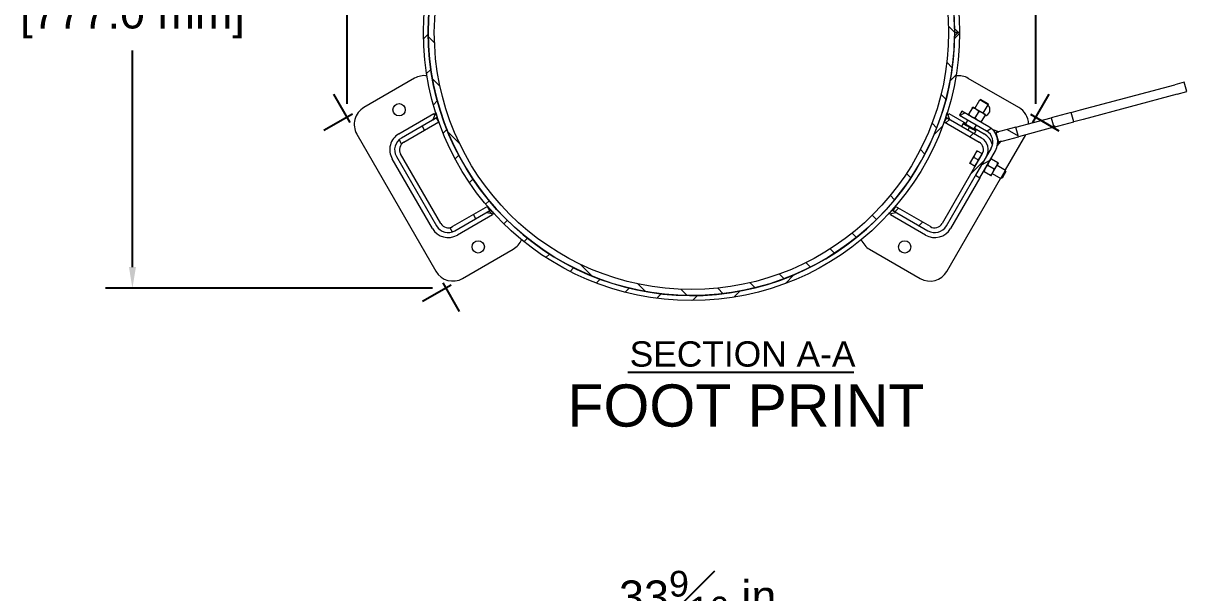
# Model space of a CAD drawing. Header units: inches. Extents: x 14 to 368, y 5 to 236.
# Drawn here: x 156.2 to 215.9, y 134.8 to 164 of the extents above; entities that cross this region are included whole.
import ezdxf

# ---------------------------------------------------------------- set-up
doc = ezdxf.new("R2010")
doc.units = ezdxf.units.IN
doc.header["$LTSCALE"] = 11
doc.header["$MEASUREMENT"] = 0
for name, color, linetype, lineweight in [('Dimension (ANSI)', 7, 'Continuous', 25), ('Hatch', 7, 'Continuous', 18), ('Symbol', 7, 'Continuous', 25), ('Visible', 7, 'Continuous', 18)]:
    doc.layers.add(name, color=color, linetype=linetype, lineweight=lineweight)
doc.styles.add('MEMCOR Medium', font='arial.ttf')
doc.styles.add('Standard Large', font='arial.ttf')
doc.styles.add('Text Style347', font='arial.ttf')
doc.dimstyles.new('Default (ANSI)', dxfattribs={"dimscale": 11, "dimtxt": 0.15, "dimasz": 0.098425, "dimexe": 0.125, "dimexo": 0.0625, "dimgap": 0.031496, "dimtad": 0, "dimtih": 1, "dimtoh": 1, "dimdec": 4, "dimrnd": 1e-08, "dimzin": 3, "dimdsep": 46, "dimlunit": 5, "dimtxsty": 'MEMCOR Medium', "dimcen": 0.09, "dimdle": 0.393701, "dimclrd": 256, "dimclre": 256, "dimclrt": 256, "dimadec": 0, "dimazin": 1, "dimtfac": 0.8, "dimtofl": 0, "dimtmove": 0, "dimatfit": 3, "dimfxl": 1, "dimfrac": 1, "dimtolj": 1, "dimtzin": 4, "dimlwd": -1, "dimlwe": -1, "dimarcsym": 0})

# ---------------------------------------------------------------- blocks, each defined once
blk = doc.blocks.new('*D27')
at = {"layer": 'Defpoints', "color": 0, "transparency": 16777216}
for p in [(207.295, 132.845), (173.742, 113.941), (207.295, 113.941)]:
    blk.add_point(p, dxfattribs=at)
at = {"layer": 'Dimension (ANSI)', "transparency": 16777216}
for p, q in [((173.742, 114.628), (173.742, 134.22)), ((207.295, 114.628), (207.295, 134.22)), ((174.825, 132.845), (184.561, 132.845)), ((206.213, 132.845), (196.477, 132.845))]:
    blk.add_line(p, q, dxfattribs=at)
for points in [[(174.825, 133.026), (174.825, 132.665), (173.742, 132.845)], [(206.213, 133.026), (206.213, 132.665), (207.295, 132.845)]]:
    blk.add_solid(points, dxfattribs=at)
at = {"layer": 'Dimension (ANSI)', "transparency": 16777216, "char_height": 1.65, "attachment_point": 5, "style": 'MEMCOR Medium'}
for s, insert in [('\\A1; 33{\\H0.8x;\\S9#16;} in', (190.519, 134.554)), ('\\A1;[852.2 mm]', (190.519, 131.442))]:
    blk.add_mtext(s, dxfattribs=dict(at, insert=insert))
blk = doc.blocks.new('*D29')
at = {"layer": 'Defpoints', "color": 0, "transparency": 16777216}
for p in [(208.181, 189.453), (172.854, 159.138), (208.181, 159.134)]:
    blk.add_point(p, dxfattribs=at)
at = {"layer": 'Dimension (ANSI)', "transparency": 16777216}
for p, q in [((172.854, 159.825), (172.854, 190.828)), ((208.181, 159.821), (208.181, 190.828)), ((173.937, 189.453), (184.559, 189.453)), ((207.098, 189.453), (196.476, 189.453))]:
    blk.add_line(p, q, dxfattribs=at)
for points in [[(173.937, 189.633), (173.937, 189.272), (172.854, 189.453)], [(207.098, 189.633), (207.098, 189.272), (208.181, 189.453)]]:
    blk.add_solid(points, dxfattribs=at)
at = {"layer": 'Dimension (ANSI)', "transparency": 16777216, "char_height": 1.65, "attachment_point": 5, "style": 'MEMCOR Medium'}
for s, insert in [('\\A1; 35{\\H0.8x;\\S5#16;} in', (190.518, 191.15)), ('\\A1;[897.3 mm]', (190.518, 188.049))]:
    blk.add_mtext(s, dxfattribs=dict(at, insert=insert))
blk = doc.blocks.new('*D30')
at = {"layer": 'Defpoints', "color": 0, "transparency": 16777216}
for p in [(161.842, 180.966), (186.461, 180.966), (177.914, 150.374)]:
    blk.add_point(p, dxfattribs=at)
at = {"layer": 'Dimension (ANSI)', "transparency": 16777216}
for p, q in [((185.774, 180.966), (160.467, 180.966)), ((161.842, 179.883), (161.842, 168.782)), ((161.842, 151.456), (161.842, 162.557)), ((177.227, 150.374), (160.467, 150.374))]:
    blk.add_line(p, q, dxfattribs=at)
for points in [[(161.662, 179.883), (162.022, 179.883), (161.842, 180.966)], [(161.662, 151.456), (162.022, 151.456), (161.842, 150.374)]]:
    blk.add_solid(points, dxfattribs=at)
at = {"layer": 'Dimension (ANSI)', "transparency": 16777216, "char_height": 1.65, "attachment_point": 5, "style": 'MEMCOR Medium'}
for s, insert in [('\\A1; 30{\\H0.8x;\\S9#16;} in', (161.842, 167.379)), ('\\A1;[777.0 mm]', (161.842, 164.266))]:
    blk.add_mtext(s, dxfattribs=dict(at, insert=insert))

msp = doc.modelspace()

# ---------------------------------------------------------------- hatches: boundary and pattern name
at = {"layer": 'Hatch'}
h = msp.add_hatch(dxfattribs=at)
h.set_pattern_fill('ANSI31', color=256, scale=11, style=0)
edge = h.paths.add_edge_path()
edge.add_spline(control_points=[(204.017785, 163.679153), (204.049942, 163.648167), (204.081936, 163.617013), (204.145709, 163.554262), (204.177486, 163.522664), (204.209098, 163.490902)], knot_values=[-0.681750611, -0.681750611, -0.681750611, -0.681750611, -0.341469459, -0.341469459, 0, 0, 0, 0], degree=3, periodic=0)
edge.add_line((204.209098, 163.490902), (204.269098, 163.490902))
edge.add_ellipse((190.518842, 163.490901), major_axis=(-0.000001, 13.750255), ratio=1, start_angle=270, end_angle=347.42151644)
edge.add_ellipse((190.518842, 163.490901), major_axis=(-13.42023, 2.994485), ratio=1, start_angle=270, end_angle=271.04173647)
edge.add_ellipse((190.518842, 163.490901), major_axis=(-13.472454, 2.75), ratio=1, start_angle=270, end_angle=293.07348418)
edge.add_ellipse((190.518842, 163.490901), major_axis=(-13.472454, -2.75), ratio=1, start_angle=270, end_angle=271.04173647)
edge.add_ellipse((190.518842, 163.490901), major_axis=(-13.42023, -2.994485), ratio=1, start_angle=270, end_angle=364.84304288)
edge.add_ellipse((190.518842, 163.490901), major_axis=(4.116815, -13.119502), ratio=1, start_angle=270, end_angle=271.04173647)
edge.add_ellipse((190.518842, 163.490901), major_axis=(4.354657, -13.042487), ratio=1, start_angle=270, end_angle=293.07348418)
edge.add_ellipse((190.518842, 163.490901), major_axis=(9.117797, -10.292487), ratio=1, start_angle=270, end_angle=271.04173647)
edge.add_ellipse((190.518842, 163.490901), major_axis=(9.303415, -10.125018), ratio=1, start_angle=270, end_angle=364.84304288)
edge.add_ellipse((190.518842, 163.490901), major_axis=(9.303415, 10.125018), ratio=1, start_angle=270, end_angle=271.04173647)
edge.add_ellipse((190.518842, 163.490901), major_axis=(9.117797, 10.292487), ratio=1, start_angle=270, end_angle=293.07348418)
edge.add_ellipse((190.518842, 163.490901), major_axis=(4.354657, 13.042487), ratio=1, start_angle=270, end_angle=271.04173647)
edge.add_ellipse((190.518842, 163.490901), major_axis=(4.116815, 13.119502), ratio=1, start_angle=270, end_angle=287.42151644)
edge.add_line((204.269098, 163.4909), (204.209098, 163.4909))
edge.add_spline(control_points=[(204.209098, 163.4909), (204.177486, 163.459137), (204.145709, 163.42754), (204.081936, 163.364789), (204.049942, 163.333634), (204.017785, 163.302649)], knot_values=[-0.68175049, -0.68175049, -0.68175049, -0.68175049, -0.340281092, -0.340281092, 0, 0, 0, 0], degree=3, periodic=0)
edge.add_ellipse((190.518842, 163.490901), major_axis=(-0.188252, -13.498942), ratio=1, start_angle=91.59795412, end_angle=450, ccw=False)
h = msp.add_hatch(dxfattribs=at)
h.set_pattern_fill('ANSI31', color=256, scale=11, angle=90.0002, style=0)
edge = h.paths.add_edge_path()
edge.add_ellipse((190.518842, 163.490901), major_axis=(0, 13.5), ratio=1, start_angle=0, end_angle=360)
edge = h.paths.add_edge_path(flags=0)
edge.add_ellipse((190.518842, 163.490901), major_axis=(0, 13.19), ratio=1, start_angle=0, end_angle=360)
h = msp.add_hatch(dxfattribs=at)
h.set_pattern_fill('ANSI31', color=256, scale=11, angle=90.0002, style=0)
edge = h.paths.add_edge_path()
edge.add_line((193.513327, 176.911131), (193.268842, 177.213355))
edge.add_line((193.268842, 177.213355), (193.268842, 177.011977))
edge.add_line((193.268842, 177.011977), (193.268842, 176.963355))
edge.add_ellipse((190.518842, 163.490901), major_axis=(13.472454, -2.75), ratio=1, start_angle=88.95826353, end_angle=90, ccw=False)
edge = h.paths.add_edge_path()
edge.add_line((180.226355, 154.373104), (180.184247, 154.348793))
edge.add_line((180.184247, 154.348793), (180.009849, 154.248104))
edge.add_line((180.009849, 154.248104), (180.393825, 154.187486))
edge.add_ellipse((190.518842, 163.490901), major_axis=(-9.303415, 10.125018), ratio=1, start_angle=88.95826353, end_angle=90, ccw=False)
edge = h.paths.add_edge_path()
edge.add_line((177.39934, 159.374085), (177.259849, 159.011244))
edge.add_line((177.259849, 159.011244), (177.434247, 159.111932))
edge.add_line((177.434247, 159.111932), (177.476355, 159.136244))
edge.add_ellipse((190.518842, 163.490901), major_axis=(-4.354657, 13.042487), ratio=1, start_angle=88.95826353, end_angle=90, ccw=False)
edge = h.paths.add_edge_path()
edge.add_line((203.56133, 159.136244), (203.603438, 159.111932))
edge.add_line((203.603438, 159.111932), (203.777836, 159.011244))
edge.add_line((203.777836, 159.011244), (203.638345, 159.374085))
edge.add_ellipse((190.518842, 163.490901), major_axis=(-4.116815, -13.119502), ratio=1, start_angle=88.95826353, end_angle=90, ccw=False)
edge = h.paths.add_edge_path()
edge.add_line((200.64386, 154.187486), (201.027836, 154.248104))
edge.add_line((201.027836, 154.248104), (200.853438, 154.348793))
edge.add_line((200.853438, 154.348793), (200.81133, 154.373104))
edge.add_ellipse((190.518842, 163.490901), major_axis=(-9.117797, -10.292487), ratio=1, start_angle=88.95826353, end_angle=90, ccw=False)
edge = h.paths.add_edge_path()
edge.add_line((187.768842, 176.963355), (187.768842, 177.011977))
edge.add_line((187.768842, 177.011977), (187.768842, 177.213355))
edge.add_line((187.768842, 177.213355), (187.524358, 176.911131))
edge.add_ellipse((190.518842, 163.490901), major_axis=(13.42023, 2.994485), ratio=1, start_angle=88.95826353, end_angle=90, ccw=False)
h = msp.add_hatch(dxfattribs=at)
h.set_pattern_fill('ANSI31', color=256, scale=11, angle=-15, style=0)
edge = h.paths.add_edge_path()
edge.add_line((205.894918, 157.548768), (205.653918, 157.131344))
edge.add_line((205.653918, 157.131344), (205.094918, 156.163127))
edge.add_line((205.094918, 156.163127), (205.311425, 156.038127))
edge.add_line((205.311425, 156.038127), (206.111425, 157.423768))
edge.add_ellipse((205.332002, 157.873768), major_axis=(0.45, 0.779423), ratio=1, start_angle=270, end_angle=286.91406619)
edge.add_ellipse((205.332002, 157.873768), major_axis=(0.203771, 0.876628), ratio=1, start_angle=270, end_angle=281.95831359)
edge.add_ellipse((205.332002, 157.873768), major_axis=(0.017711, 0.899826), ratio=1, start_angle=270, end_angle=302.25524043)
edge.add_ellipse((205.332002, 157.873768), major_axis=(-0.465251, 0.770416), ratio=1, start_angle=270, end_angle=281.95831359)
edge.add_ellipse((205.332002, 157.873768), major_axis=(-0.614785, 0.657297), ratio=1, start_angle=270, end_angle=286.91406619)
edge.add_line((205.782002, 158.653191), (204.396361, 159.453191))
edge.add_line((204.396361, 159.453191), (204.271361, 159.236685))
edge.add_line((204.271361, 159.236685), (205.657002, 158.436685))
edge.add_ellipse((205.332002, 157.873768), major_axis=(0.562917, -0.325), ratio=1, start_angle=0, end_angle=90, ccw=False)
h = msp.add_hatch(dxfattribs=at)
h.set_pattern_fill('ANSI31', color=256, scale=11, angle=105.0002, style=0)
h.paths.add_polyline_path([(207.287609, 158.138952), (207.158199, 158.621915), (206.283529, 158.387548), (206.13663, 158.348187), (206.26604, 157.865224), (206.412939, 157.904585)])
h.paths.add_polyline_path([(208.978765, 159.109734), (209.108174, 158.626771), (210.129743, 158.9005), (210.000334, 159.383463)])
h = msp.add_hatch(dxfattribs=at)
h.set_pattern_fill('ANSI31', color=256, scale=11, angle=75.0002, style=0)
edge = h.paths.add_edge_path()
edge.add_line((177.559247, 158.895426), (177.434247, 159.111932))
edge.add_line((177.434247, 159.111932), (177.259849, 159.011244))
edge.add_line((177.259849, 159.011244), (175.636324, 158.073901))
edge.add_ellipse((175.981324, 157.476344), major_axis=(-0.597558, -0.345), ratio=1, start_angle=270, end_angle=360)
edge.add_line((175.383767, 157.131344), (177.443767, 153.563319))
edge.add_ellipse((178.041324, 153.908319), major_axis=(0.345, -0.597558), ratio=1, start_angle=270, end_angle=360)
edge.add_line((178.386324, 153.310762), (180.009849, 154.248104))
edge.add_line((180.009849, 154.248104), (180.184247, 154.348793))
edge.add_line((180.184247, 154.348793), (180.059247, 154.565299))
edge.add_line((180.059247, 154.565299), (178.261324, 153.527268))
edge.add_ellipse((178.041324, 153.908319), major_axis=(-0.381051, -0.22), ratio=1, start_angle=0, end_angle=90, ccw=False)
edge.add_line((177.660273, 153.688319), (175.600273, 157.256344))
edge.add_ellipse((175.981324, 157.476344), major_axis=(-0.22, 0.381051), ratio=1, start_angle=0, end_angle=90, ccw=False)
edge.add_line((175.761324, 157.857395), (177.559247, 158.895426))
h = msp.add_hatch(dxfattribs=at)
h.set_pattern_fill('ANSI31', color=256, scale=11, style=0)
edge = h.paths.add_edge_path()
edge.add_line((200.978438, 154.565299), (200.853438, 154.348793))
edge.add_line((200.853438, 154.348793), (201.027836, 154.248104))
edge.add_line((201.027836, 154.248104), (202.651361, 153.310762))
edge.add_ellipse((202.996361, 153.908319), major_axis=(-0.345, -0.597558), ratio=1, start_angle=0, end_angle=90)
edge.add_line((203.593918, 153.563319), (205.094918, 156.163127))
edge.add_line((205.094918, 156.163127), (205.653918, 157.131344))
edge.add_ellipse((205.056361, 157.476344), major_axis=(0.345, 0.597558), ratio=1, start_angle=270, end_angle=360)
edge.add_line((205.401361, 158.073901), (203.777836, 159.011244))
edge.add_line((203.777836, 159.011244), (203.603438, 159.111932))
edge.add_line((203.603438, 159.111932), (203.478438, 158.895426))
edge.add_line((203.478438, 158.895426), (205.276361, 157.857395))
edge.add_ellipse((205.056361, 157.476344), major_axis=(0.22, 0.381051), ratio=1, start_angle=270, end_angle=360, ccw=False)
edge.add_line((205.437412, 157.256344), (203.377412, 153.688319))
edge.add_ellipse((202.996361, 153.908319), major_axis=(0.381051, -0.22), ratio=1, start_angle=270, end_angle=360, ccw=False)
edge.add_line((202.776361, 153.527268), (200.978438, 154.565299))
h = msp.add_hatch(dxfattribs=at)
h.set_pattern_fill('ANSI31', color=256, scale=11, angle=15, style=0)
edge = h.paths.add_edge_path()
edge.add_ellipse((205.332002, 157.873768), major_axis=(0.614785, -0.657297), ratio=1, start_angle=78.04168641, end_angle=90)
edge.add_line((205.989299, 158.488553), (206.283529, 158.387548))
edge.add_line((206.283529, 158.387548), (206.13663, 158.348187))
edge.add_line((206.13663, 158.348187), (206.102418, 158.33902))
edge = h.paths.add_edge_path()
edge.add_line((206.412939, 157.904585), (206.26604, 157.865224))
edge.add_line((206.26604, 157.865224), (206.231828, 157.856057))
edge.add_ellipse((205.332002, 157.873768), major_axis=(-0.017711, -0.899826), ratio=1, start_angle=78.04168641, end_angle=90, ccw=False)
edge.add_line((206.20863, 157.669997), (206.412939, 157.904585))

# ---------------------------------------------------------------- linework, layer by layer
at = {"layer": 'Dimension (ANSI)'}
for p, q in [((173.010361, 158.867202), (172.166611, 160.32862)), ((208.024823, 158.862872), (208.868573, 160.32429)), ((173.124744, 159.294085), (171.663327, 158.450335)), ((207.910441, 159.289755), (209.371858, 158.446005)), ((178.184744, 150.529908), (176.723327, 149.686158)), ((177.757861, 150.644291), (178.601611, 149.182873))]:
    msp.add_line(p, q, dxfattribs=at)
at = {"layer": 'Symbol', "lineweight": 25}
msp.add_line((187.262679, 146.059098), (198.856629, 146.059098), dxfattribs=at)
at = {"layer": 'Visible'}
for p, q in [((204.018842, 163.490902), (204.209098, 163.490902)), ((204.209098, 163.4909), (204.018842, 163.4909)), ((204.209098, 163.490902), (204.269098, 163.490902)), ((204.269098, 163.4909), (204.209098, 163.4909)), ((176.318213, 161.137835), (173.720137, 159.637835)), ((207.315048, 159.633505), (204.716972, 161.133505)), ((210.483297, 159.512872), (215.312926, 160.806968)), ((215.795889, 160.936377), (215.312926, 160.806968)), ((215.925298, 160.453414), (215.795889, 160.936377)), ((205.053374, 159.59117), (205.305777, 160.028345)), ((205.370237, 160.045624), (205.305777, 160.028345)), ((205.73879, 159.778345), (205.305777, 160.028345)), ((205.370237, 160.045624), (205.721523, 159.842809)), ((215.442335, 160.324005), (210.612706, 159.029909)), ((215.442335, 160.324005), (215.925298, 160.453414)), ((177.39934, 159.374085), (177.259849, 159.011244)), ((203.777836, 159.011244), (203.638345, 159.374085)), ((204.396361, 159.453191), (204.271361, 159.236685)), ((205.782002, 158.653191), (204.396361, 159.453191)), ((204.928374, 159.624664), (204.737868, 159.294697)), ((205.1075, 159.55992), (204.945121, 159.65367)), ((205.253133, 159.437164), (205.062627, 159.107197)), ((205.43226, 159.37242), (205.1075, 159.55992)), ((205.59464, 159.27867), (205.43226, 159.37242)), ((205.486387, 159.34117), (205.73879, 159.778345)), ((205.721523, 159.842809), (205.73879, 159.778345)), ((210.000334, 159.383463), (208.978765, 159.109734)), ((210.000334, 159.383463), (210.483297, 159.512872)), ((210.129743, 158.9005), (210.000334, 159.383463)), ((175.511324, 158.290408), (177.309247, 159.328439)), ((177.434247, 159.111932), (175.636324, 158.073901)), ((175.761324, 157.857395), (177.559247, 158.895426)), ((177.259849, 159.011244), (177.476355, 159.136244)), ((177.352794, 159.253012), (177.309247, 159.328439)), ((177.559247, 158.895426), (177.434247, 159.111932)), ((203.603438, 159.111932), (203.478438, 158.895426)), ((203.478438, 158.895426), (205.276361, 157.857395)), ((203.56133, 159.136244), (203.777836, 159.011244)), ((205.401361, 158.073901), (203.603438, 159.111932)), ((203.684891, 159.253012), (203.728438, 159.328439)), ((203.728438, 159.328439), (204.608374, 158.820408)), ((204.271361, 159.236685), (205.657002, 158.436685)), ((204.458619, 158.811024), (204.375121, 158.666401)), ((204.458619, 158.811024), (204.471121, 158.832678)), ((204.458619, 158.811024), (204.620998, 158.717274)), ((205.12064, 158.457678), (204.471121, 158.832678)), ((204.579374, 158.770178), (204.704374, 158.986685)), ((205.577893, 159.249664), (205.387387, 158.919697)), ((207.158199, 158.621915), (208.978765, 159.109734)), ((208.978765, 159.109734), (209.108174, 158.626771)), ((209.108174, 158.626771), (210.129743, 158.9005)), ((210.612706, 159.029909), (210.129743, 158.9005)), ((173.354111, 158.27181), (177.414111, 151.239683)), ((204.620998, 158.717274), (204.783378, 158.623524)), ((204.783378, 158.623524), (204.69988, 158.478901)), ((204.783378, 158.623524), (204.945758, 158.529774)), ((204.945758, 158.529774), (205.108138, 158.436024)), ((205.012387, 158.520178), (205.137387, 158.736685)), ((205.108138, 158.436024), (205.02464, 158.291401)), ((205.041387, 158.570408), (205.526361, 158.290408)), ((205.108138, 158.436024), (205.12064, 158.457678)), ((206.283529, 158.387548), (205.989299, 158.488553)), ((206.102418, 158.33902), (206.283529, 158.387548)), ((207.158199, 158.621915), (206.13663, 158.348187)), ((206.13663, 158.348187), (206.26604, 157.865224)), ((206.623323, 156.435403), (207.665297, 158.240154)), ((207.287609, 158.138952), (207.158199, 158.621915)), ((209.108174, 158.626771), (207.287609, 158.138952)), ((206.20863, 157.669997), (206.412939, 157.904585)), ((206.412939, 157.904585), (206.231828, 157.856057)), ((206.26604, 157.865224), (207.287609, 158.138952)), ((177.22726, 153.438319), (175.16726, 157.006344)), ((175.383767, 157.131344), (177.443767, 153.563319)), ((177.660273, 153.688319), (175.600273, 157.256344)), ((205.437412, 157.256344), (203.377412, 153.688319)), ((203.593918, 153.563319), (205.653918, 157.131344)), ((205.067432, 157.261528), (204.879932, 156.936769)), ((205.231758, 156.950148), (205.002689, 157.082402)), ((205.161182, 157.423908), (205.067432, 157.261528)), ((205.894918, 157.548768), (205.094918, 156.163127)), ((205.419258, 157.274908), (205.190189, 157.407161)), ((205.325508, 157.112528), (205.231758, 156.950148)), ((205.311425, 156.038127), (206.111425, 157.423768)), ((205.419258, 157.274908), (205.325508, 157.112528)), ((205.419258, 157.274908), (205.440864, 157.262434)), ((206.232898, 156.805153), (205.902931, 156.995659)), ((204.879932, 156.936769), (204.786182, 156.774389)), ((205.044258, 156.625389), (204.815189, 156.757642)), ((205.138008, 156.787769), (205.044258, 156.625389)), ((205.044258, 156.625389), (205.065912, 156.612887)), ((205.231758, 156.950148), (205.138008, 156.787769)), ((206.045398, 156.480393), (205.715431, 156.6709)), ((205.980654, 156.301267), (206.168154, 156.626026)), ((206.168154, 156.626026), (206.261904, 156.788406)), ((206.199404, 156.680153), (206.636579, 156.42775)), ((206.386579, 155.994737), (206.636579, 156.42775)), ((206.653858, 156.363289), (206.636579, 156.42775)), ((203.621073, 151.235353), (206.373323, 156.00239)), ((205.311425, 156.038127), (203.810425, 153.438319)), ((205.094918, 156.163127), (205.311425, 156.038127)), ((205.857898, 156.155634), (205.527931, 156.34614)), ((205.886904, 156.138887), (205.980654, 156.301267)), ((205.949404, 156.24714), (206.386579, 155.994737)), ((206.451043, 156.012004), (206.386579, 155.994737)), ((206.653858, 156.363289), (206.451043, 156.012004)), ((180.059247, 154.565299), (178.261324, 153.527268)), ((178.386324, 153.310762), (180.184247, 154.348793)), ((180.309247, 154.132286), (178.511324, 153.094255)), ((180.226355, 154.373104), (180.009849, 154.248104)), ((180.009849, 154.248104), (180.393825, 154.187486)), ((180.184247, 154.348793), (180.059247, 154.565299)), ((180.265699, 154.207713), (180.309247, 154.132286)), ((200.64386, 154.187486), (201.027836, 154.248104)), ((200.771986, 154.207713), (200.728438, 154.132286)), ((202.526361, 153.094255), (200.728438, 154.132286)), ((201.027836, 154.248104), (200.81133, 154.373104)), ((200.978438, 154.565299), (200.853438, 154.348793)), ((200.853438, 154.348793), (202.651361, 153.310762)), ((202.776361, 153.527268), (200.978438, 154.565299)), ((178.780137, 150.873658), (181.378213, 152.373658)), ((199.656972, 152.369328), (202.255048, 150.869328))]:
    msp.add_line(p, q, dxfattribs=at)
for centre, radius in [((190.518842, 163.490901), 13.750255), ((190.518842, 163.490901), 13.5), ((190.518842, 163.490901), 13.19), ((175.519175, 159.52181), 0.315), ((179.579175, 152.489683), 0.315), ((201.45601, 152.485353), 0.315)]:
    msp.add_circle(centre, radius, dxfattribs=at)
for centre, radius, start, end in [((190.518842, 163.490901), 13.500255, 0.79897706, 359.20102294), ((176.818213, 160.27181), 1, 82.41162492, 120), ((204.216972, 160.26748), 1, 60, 97.48272005), ((174.220137, 158.77181), 1, 120, 210), ((190.518842, 163.490901), 13.750255, 197.42152144, 198.46325791), ((190.518842, 163.490901), 13.750255, 341.53674209, 342.57847856), ((205.51601, 159.51748), 0.315, 276.52960723, 48.55584671), ((206.815048, 158.76748), 1, 1.73716719, 60), ((175.981324, 157.476344), 0.94, 120, 210), ((205.056361, 157.476344), 0.94, 15.10715614, 60), ((205.332002, 157.873768), 0.65, 330, 60), ((205.332002, 157.873768), 0.9, 330, 60), ((205.332002, 157.873768), 0.9, 31.12762021, 43.08593381), ((175.981324, 157.476344), 0.69, 120, 210), ((175.981324, 157.476344), 0.44, 120, 210), ((205.056361, 157.476344), 0.44, 330, 60), ((205.056361, 157.476344), 0.69, 330, 60), ((205.332002, 157.873768), 0.9, 346.91406619, 358.87237979), ((190.518842, 163.490901), 13.750255, 221.53674209, 222.57847856), ((190.518842, 163.490901), 13.750255, 317.42152144, 318.46325791), ((178.041324, 153.908319), 0.94, 210, 300), ((178.041324, 153.908319), 0.69, 210, 300), ((178.041324, 153.908319), 0.44, 210, 300), ((202.996361, 153.908319), 0.94, 240, 330), ((202.996361, 153.908319), 0.69, 240, 330), ((202.996361, 153.908319), 0.44, 240, 330), ((180.878213, 153.239683), 1, 300, 337.48272005), ((200.156972, 153.235353), 1, 202.41162492, 240), ((178.280137, 151.739683), 1, 210, 300), ((202.755048, 151.735353), 1, 240, 330)]:
    msp.add_arc(centre, radius, start, end, dxfattribs=at)
for points, knots in [([(204.017785, 163.679153), (204.049942, 163.648167), (204.081936, 163.617013), (204.145709, 163.554262), (204.177486, 163.522664), (204.209098, 163.490902)], [-0.681750611, -0.681750611, -0.681750611, -0.681750611, -0.3414694589, -0.3414694589, 0, 0, 0, 0]), ([(204.209098, 163.4909), (204.177486, 163.459137), (204.145709, 163.42754), (204.081936, 163.364789), (204.049942, 163.333634), (204.017785, 163.302649)], [-0.6817504899, -0.6817504899, -0.6817504899, -0.6817504899, -0.3402810917, -0.3402810917, 0, 0, 0, 0])]:
    msp.add_open_spline(points, degree=3, knots=knots, dxfattribs=at)
for points in [[(204.928374, 159.624664), (204.945121, 159.65367), (204.945121, 159.65367)], [(205.1075, 159.55992), (205.03214, 159.60343), (204.928374, 159.624664)], [(205.253133, 159.437164), (205.182861, 159.516411), (205.1075, 159.55992)], [(205.43226, 159.37242), (205.356899, 159.41593), (205.253133, 159.437164)], [(205.577893, 159.249664), (205.507621, 159.328911), (205.43226, 159.37242)], [(204.721121, 159.265691), (204.721121, 159.265691), (204.737868, 159.294697)], [(204.737868, 159.294697), (204.80814, 159.21545), (204.8835, 159.171941)], [(204.8835, 159.171941), (204.958861, 159.128431), (205.062627, 159.107197)], [(205.062627, 159.107197), (205.132899, 159.02795), (205.20826, 158.984441)], [(205.20826, 158.984441), (205.283621, 158.940931), (205.387387, 158.919697)], [(205.387387, 158.919697), (205.37064, 158.890691), (205.37064, 158.890691)], [(205.59464, 159.27867), (205.59464, 159.27867), (205.577893, 159.249664)], [(205.002689, 157.082402), (204.923442, 157.012129), (204.879932, 156.936769)], [(205.067432, 157.261528), (205.023923, 157.186167), (205.002689, 157.082402)], [(205.190189, 157.407161), (205.110942, 157.336889), (205.067432, 157.261528)], [(205.161182, 157.423908), (205.161182, 157.423908), (205.190189, 157.407161)], [(205.902931, 156.995659), (205.823684, 156.925387), (205.780175, 156.850026)], [(205.873925, 157.012406), (205.873925, 157.012406), (205.902931, 156.995659)], [(204.815189, 156.757642), (204.786182, 156.774389), (204.786182, 156.774389)], [(204.879932, 156.936769), (204.836423, 156.861408), (204.815189, 156.757642)], [(205.592675, 156.525267), (205.549165, 156.449906), (205.527931, 156.34614)], [(205.715431, 156.6709), (205.636184, 156.600627), (205.592675, 156.525267)], [(205.780175, 156.850026), (205.736665, 156.774666), (205.715431, 156.6709)], [(205.980654, 156.301267), (206.024164, 156.376627), (206.045398, 156.480393)], [(206.045398, 156.480393), (206.124645, 156.550666), (206.168154, 156.626026)], [(206.168154, 156.626026), (206.211664, 156.701387), (206.232898, 156.805153)], [(206.232898, 156.805153), (206.261904, 156.788406), (206.261904, 156.788406)], [(205.527931, 156.34614), (205.498925, 156.362887), (205.498925, 156.362887)], [(205.857898, 156.155634), (205.937145, 156.225906), (205.980654, 156.301267)], [(205.886904, 156.138887), (205.886904, 156.138887), (205.857898, 156.155634)]]:
    msp.add_rational_spline(points, [1, 1.0379548493, 1], degree=2, dxfattribs=at)

# ---------------------------------------------------------------- texts
at = {"layer": 'Symbol', "attachment_point": 7}
for s, insert, char_height, style in [('SECTION A-A', (187.347828, 146.329383), 1.29799995, 'Text Style347'), ('FOOT PRINT', (184.158828, 143.239751), 2.1653543, 'Standard Large')]:
    msp.add_mtext(s, dxfattribs=dict(at, insert=insert, char_height=char_height, style=style))

# ---------------------------------------------------------------- dimensions: what is measured, and where the dimension line sits
at = {"layer": 'Dimension (ANSI)'}
for base, p1, p2, angle, text, override, picture, middle in [((208.181073, 189.452796), (172.854111, 159.137835), (208.181073, 159.133505), 180, ' <> in\\X[897.3 mm]', {"dimgap": 0.031496, "dimtih": 0, "dimtoh": 0, "dimdec": 4, "dimpost": '', "dimtol": 0, "dimlim": 0, "dimtp": 0, "dimtm": 0, "dimtdec": 2, "dimatfit": 1}, '*D29', (190.517592, 189.452796)), ((161.841973, 180.96554), (177.914111, 150.373658), (186.461342, 180.96554), 90, ' <> in\\X[777.0 mm]', {"dimgap": 0.031496, "dimdec": 4, "dimpost": '', "dimtol": 0, "dimlim": 0, "dimtp": 0, "dimtm": 0, "dimtdec": 2, "dimatfit": 1}, '*D30', (161.841973, 165.669599)), ((207.295265, 132.845409), (173.74242, 113.94051), (207.295265, 113.94051), 180, ' <> in\\X[852.2 mm]', {"dimgap": 0.031496, "dimtih": 0, "dimtoh": 0, "dimdec": 4, "dimpost": '', "dimtol": 0, "dimlim": 0, "dimtp": 0, "dimtm": 0, "dimtdec": 2, "dimatfit": 1}, '*D27', (190.518842, 132.845409))]:
    dim = msp.add_linear_dim(base=base, p1=p1, p2=p2, angle=angle, text=text, dimstyle='Default (ANSI)', override=override, dxfattribs=at)
    dim.commit()
    dim.dimension.update_dxf_attribs({"geometry": picture, "text_midpoint": middle, "dimtype": 160})

doc.saveas('drawing.dxf')
